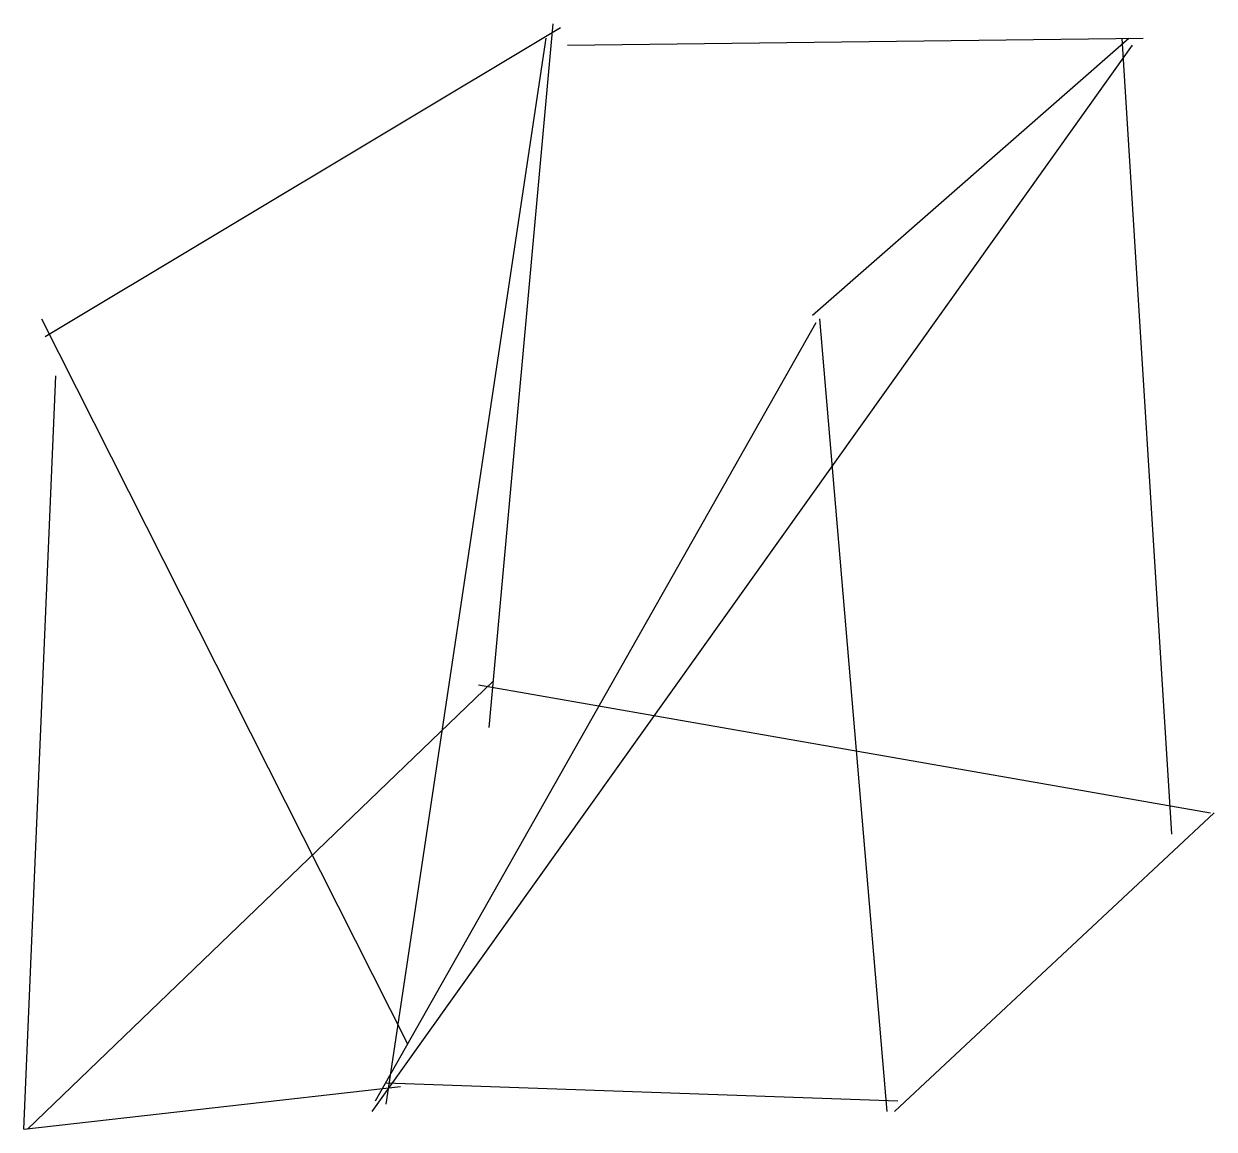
# Model space of a CAD drawing. Header units: metres. Extents: x -409 to -170, y -106 to 116.
import ezdxf

# ---------------------------------------------------------------- set-up
doc = ezdxf.new("R2010")
doc.units = ezdxf.units.M

msp = doc.modelspace()

# ---------------------------------------------------------------- linework, layer by layer
at = {"color": 0, "linetype": 'CONTINUOUS'}
for p, q in [((-405.151899, 52.83038), (-301.632911, 114.941772)), ((-315.911392, -25.701266), (-303.060759, 115.655696)), ((-336.61519, -101.377215), (-304.488608, 112.8)), ((-300.205063, 111.372152), (-184.549367, 112.8)), ((-250.944304, 57.113924), (-187.405063, 112.8)), ((-188.832911, 112.8), (-178.837975, -47.118987)), ((-339.470886, -102.805063), (-186.691139, 111.372152)), ((-405.865823, 56.4), (-332.331646, -89.240506)), ((-338.756962, -100.663291), (-250.23038, 55.686076)), ((-235.951899, -102.805063), (-249.516456, 56.4)), ((-409.435443, -106.374684), (-403.010127, 44.977215)), ((-408.721519, -106.374684), (-315.197468, -16.420253)), ((-318.053165, -17.134177), (-170.98481, -42.835443)), ((-234.524051, -102.805063), (-170.270886, -42.835443)), ((-409.435443, -106.374684), (-333.759494, -97.807595)), ((-336.61519, -97.093671), (-233.810127, -100.663291))]:
    msp.add_line(p, q, dxfattribs=at)

doc.saveas('drawing.dxf')
